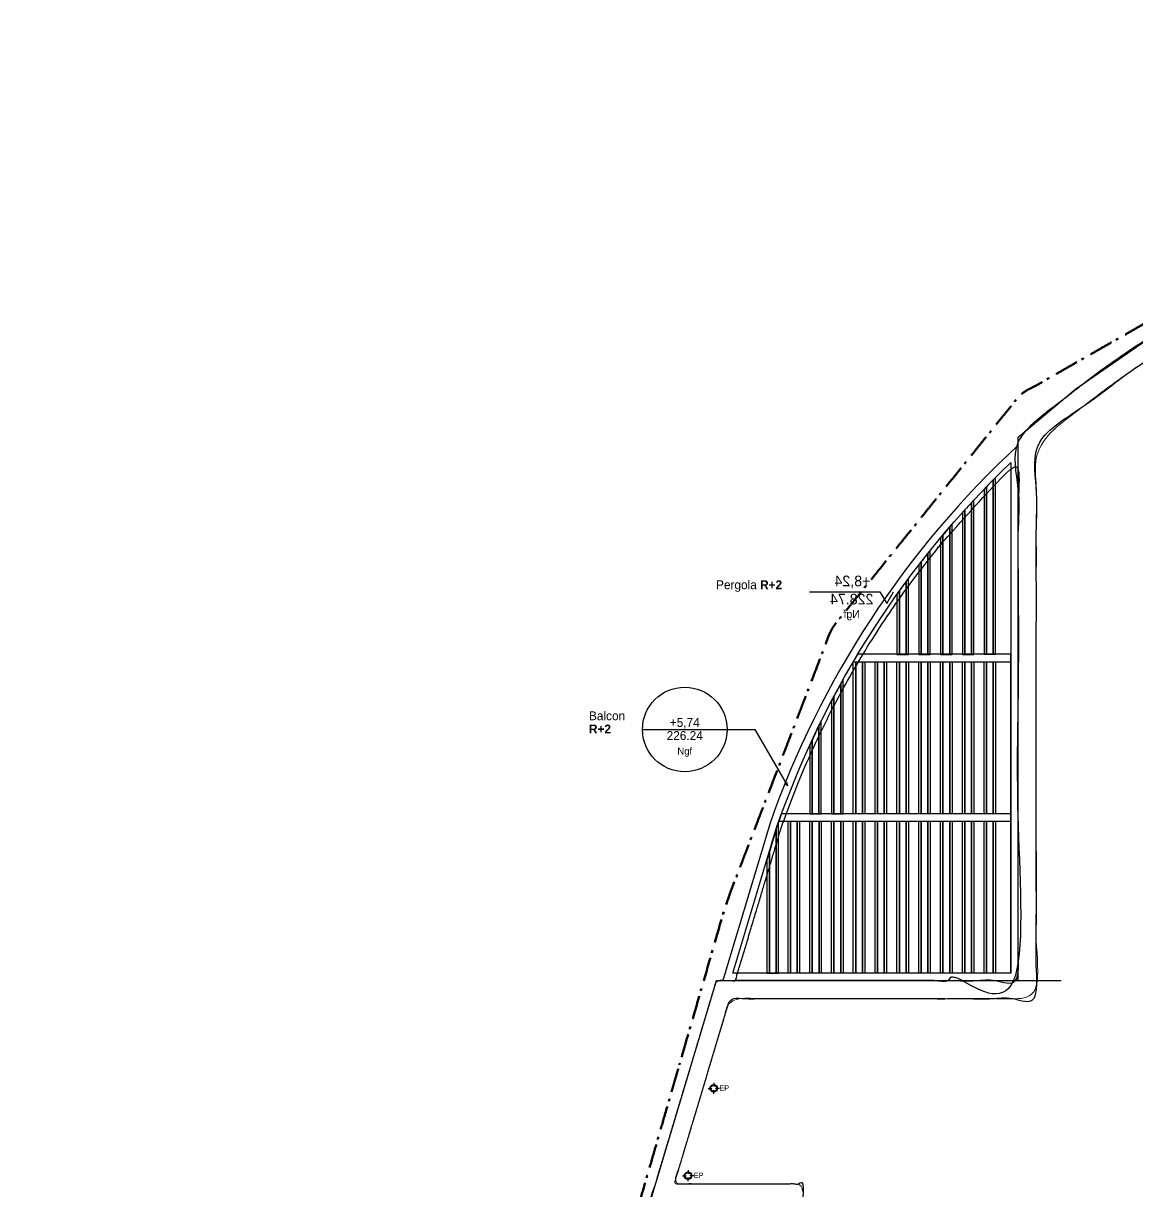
# Model space of a CAD drawing. Header units: centimetres. Extents: x 2501 to 22157, y -5565 to 9509.
# Drawn here: x 2501 to 3982, y 4182 to 5735 of the extents above; entities that cross this region are included whole.
import ezdxf

# ---------------------------------------------------------------- set-up
doc = ezdxf.new("R2010")
doc.units = ezdxf.units.CM
doc.linetypes.add('Style de ligne -18', pattern=[2.08328, 1.25, -0.41656, 0.13886, -0.27786])
for name, color, linetype in [('B Général', 252, 'Continuous'), ('C ANNOTATIONS-niveaux', 252, 'Continuous'), ('C ANNOTATIONS-niveaux_Hatch', 252, 'Continuous'), ('C ANNOTATIONS-prestations', 252, 'Continuous'), ('C ANNOTATIONS-texte', 252, 'Continuous'), ('prlm-GAZ', 20, 'Continuous')]:
    doc.layers.add(name, color=color, linetype=linetype)
doc.layers.add('prlm-ZEROPLOT', color=254, linetype='Continuous', plot=False)
doc.styles.add('Eurostile', font='')
doc.styles.get('Eurostile').set_extended_font_data('Eurostile')

# ---------------------------------------------------------------- blocks, each defined once
blk = doc.blocks.new('Alti BAT A R+2')
at = {"layer": 'C ANNOTATIONS-niveaux', "linetype": 'Continuous'}
blk.add_line((-55.9, -9), (56.6, -9), dxfattribs=at)
blk.add_circle((0.3, -9), 56.2, dxfattribs=at)
at = {"layer": 'C ANNOTATIONS-niveaux', "attachment_point": 2, "rotation": 0, "line_spacing_factor": 0.894578, "style": 'Eurostile'}
for s, insert, char_height in [('+5,74', (0.3, 6.2), 11.76), ('226.24', (0.3, -11.2), 11.76), ('Ngf', (0.3, -33.1), 9.41)]:
    blk.add_mtext(s, dxfattribs=dict(at, insert=insert, char_height=char_height))
blk = doc.blocks.new('Groupe-61-1')
at = {"layer": 'B Général', "linetype": 'Continuous'}
blk.add_line((114121, -121494.9), (114121, -121081.2), dxfattribs=at)
at = {"layer": 'B Général', "flags": 128}
for points in [[(113738.3, -121504.9), (114131, -121504.9), (114131, -120793.2, 0.122787), (113800.7, -121296.9)], [(114121, -120816.4), (114121, -121494.9), (113751.8, -121494.9), (113810.3, -121300, -0.118004), (114121, -120816.4)], [(114097.9, -121071.2), (114097.9, -120839.2, 0.002604), (114088.9, -120848.4), (114088.9, -121071.2)], [(114100.9, -121071.2), (114100.9, -120836.1, 0.000879), (114097.9, -120839.2), (114097.9, -121071.2)], [(114088.9, -121071.2), (114088.9, -120848.4, 0.000946), (114085.6, -120851.7), (114085.6, -121071.2)], [(114068.9, -121071.3), (114068.9, -120869.4, 0.0027), (114059.9, -120879.3), (114059.9, -121071.3)], [(114072, -121071.3), (114072, -120866.1, 0.000911), (114068.9, -120869.4), (114068.9, -121071.3)], [(114059.9, -121071.3), (114059.9, -120879.3, 0.000981), (114056.7, -120882.9), (114056.7, -121071.3)], [(114039.9, -121071.3), (114039.9, -120902, 0.002811), (114030.9, -120912.6), (114030.9, -121071.3)], [(114043, -121071.3), (114043, -120898.5, 0.000947), (114039.9, -120902), (114039.9, -121071.3)], [(114030.9, -121071.3), (114030.9, -120912.6, 0.001023), (114027.7, -120916.4), (114027.7, -121071.3)], [(114011, -121071.3), (114011, -120936.9, 0.00294), (114002, -120948.3), (114002, -121071.3)], [(114014, -121071.3), (114014, -120933.1, 0.00099), (114011, -120936.9), (114011, -121071.3)], [(114002, -121071.3), (114002, -120948.3, 0.001071), (113998.7, -120952.5), (113998.7, -121071.3)], [(113985, -121071.3), (113985, -120970.6, 0.001041), (113981.9, -120974.7), (113981.9, -121071.3)], [(113981.9, -121071.3), (113981.9, -120974.7, 0.003095), (113973, -120987.1), (113973, -121071.3)], [(113973, -121071.3), (113973, -120987.1, 0.001129), (113969.7, -120991.6), (113969.7, -121071.3)], [(114121, -121081.2), (114121, -121071.2), (113917.6, -121071.2, 0.002356), (113911.6, -121081.2)], [(113895.1, -121283.1), (113895.1, -121110.3, 0.003819), (113886.1, -121126.9), (113886.1, -121283.1)], [(113898.1, -121283.1), (113898.1, -121104.8, 0.001275), (113895.1, -121110.3), (113895.1, -121283.1)], [(113882.8, -121133), (113882.8, -121283.1), (113886.1, -121283.1), (113886.1, -121126.9, 0.001404), (113882.8, -121133)], [(113866.1, -121283.1), (113866.1, -121166, 0.004227), (113857.1, -121184.8), (113857.1, -121283.1)], [(113869.2, -121283.1), (113869.2, -121159.8, 0.001404), (113866.1, -121166), (113866.1, -121283.1)], [(113857.1, -121283.1), (113857.1, -121184.8, 0.001562), (113853.9, -121191.8), (113853.9, -121283.1)], [(113809.2, -121494.9), (113812.2, -121494.9), (113812.2, -121294.4, 0.001205), (113810.3, -121300), (113809.2, -121303.6)], [(114121, -121293.1), (114121, -121283.1), (113816.3, -121283.1, 0.002153), (113812.7, -121293.1)]]:
    blk.add_lwpolyline(points, format="xyb", close=True, dxfattribs=at)
for points in [[(113911.8, -121081.3), (113915, -121081.3), (113915, -121283.1), (113911.8, -121283.1)], [(113915, -121081.3), (113924, -121081.3), (113924, -121283.1), (113915, -121283.1)], [(113924, -121081.3), (113927.1, -121081.3), (113927.1, -121283.1), (113924, -121283.1)], [(113940.8, -121081.3), (113944, -121081.3), (113944, -121283.1), (113940.8, -121283.1)], [(113944, -121081.3), (113953, -121081.3), (113953, -121283.1), (113944, -121283.1)], [(113953, -121081.3), (113956.1, -121081.3), (113956.1, -121283.1), (113953, -121283.1)], [(113969.7, -121081.3), (113973, -121081.3), (113973, -121283.1), (113969.7, -121283.1)], [(113973, -121081.3), (113981.9, -121081.3), (113981.9, -121283.1), (113973, -121283.1)], [(113981.9, -121081.3), (113985, -121081.3), (113985, -121283.1), (113981.9, -121283.1)], [(113998.7, -121081.3), (114002, -121081.3), (114002, -121283.1), (113998.7, -121283.1)], [(114002, -121081.3), (114011, -121081.3), (114011, -121283.1), (114002, -121283.1)], [(114011, -121081.3), (114014, -121081.3), (114014, -121283.1), (114011, -121283.1)], [(114027.7, -121081.3), (114030.9, -121081.3), (114030.9, -121283.1), (114027.7, -121283.1)], [(114030.9, -121081.3), (114039.9, -121081.3), (114039.9, -121283.1), (114030.9, -121283.1)], [(114039.9, -121081.3), (114043, -121081.3), (114043, -121283.1), (114039.9, -121283.1)], [(114056.7, -121081.3), (114059.9, -121081.3), (114059.9, -121283.1), (114056.7, -121283.1)], [(114059.9, -121081.3), (114068.9, -121081.3), (114068.9, -121283.1), (114059.9, -121283.1)], [(114068.9, -121081.3), (114072, -121081.3), (114072, -121283.1), (114068.9, -121283.1)], [(114085.6, -121081.2), (114088.9, -121081.2), (114088.9, -121283.1), (114085.6, -121283.1)], [(114088.9, -121081.2), (114097.9, -121081.2), (114097.9, -121283.1), (114088.9, -121283.1)], [(114097.9, -121081.2), (114100.9, -121081.2), (114100.9, -121283.1), (114097.9, -121283.1)], [(113825.1, -121293.1), (113828.3, -121293.1), (113828.3, -121494.9), (113825.1, -121494.9)], [(113828.3, -121293.1), (113837.3, -121293.1), (113837.3, -121494.9), (113828.3, -121494.9)], [(113837.3, -121293.1), (113840.4, -121293.1), (113840.4, -121494.9), (113837.3, -121494.9)], [(113853.9, -121293.1), (113857.2, -121293.1), (113857.2, -121494.9), (113853.9, -121494.9)], [(113857.2, -121293.1), (113866.2, -121293.1), (113866.2, -121494.9), (113857.2, -121494.9)], [(113866.2, -121293.1), (113869.2, -121293.1), (113869.2, -121494.9), (113866.2, -121494.9)], [(113882.8, -121293.1), (113886.1, -121293.1), (113886.1, -121494.9), (113882.8, -121494.9)], [(113886.1, -121293.1), (113895.1, -121293.1), (113895.1, -121494.9), (113886.1, -121494.9)], [(113895.1, -121293.1), (113898.1, -121293.1), (113898.1, -121494.9), (113895.1, -121494.9)], [(113911.8, -121293.1), (113915, -121293.1), (113915, -121494.9), (113911.8, -121494.9)], [(113915, -121293.1), (113924, -121293.1), (113924, -121494.9), (113915, -121494.9)], [(113924, -121293.1), (113927.1, -121293.1), (113927.1, -121494.9), (113924, -121494.9)], [(113940.8, -121293.1), (113944, -121293.1), (113944, -121494.9), (113940.8, -121494.9)], [(113944, -121293.1), (113953, -121293.1), (113953, -121494.9), (113944, -121494.9)], [(113953, -121293.1), (113956.1, -121293.1), (113956.1, -121494.9), (113953, -121494.9)], [(113969.7, -121293.1), (113973, -121293.1), (113973, -121494.9), (113969.7, -121494.9)], [(113973, -121293.1), (113981.9, -121293.1), (113981.9, -121494.9), (113973, -121494.9)], [(113981.9, -121293.1), (113985, -121293.1), (113985, -121494.9), (113981.9, -121494.9)], [(113998.7, -121293.1), (114002, -121293.1), (114002, -121494.9), (113998.7, -121494.9)], [(114002, -121293.1), (114011, -121293.1), (114011, -121494.9), (114002, -121494.9)], [(114011, -121293.1), (114014, -121293.1), (114014, -121494.9), (114011, -121494.9)], [(114027.7, -121293.1), (114030.9, -121293.1), (114030.9, -121494.9), (114027.7, -121494.9)], [(114030.9, -121293.1), (114039.9, -121293.1), (114039.9, -121494.9), (114030.9, -121494.9)], [(114039.9, -121293.1), (114043, -121293.1), (114043, -121494.9), (114039.9, -121494.9)], [(114056.7, -121293.1), (114059.9, -121293.1), (114059.9, -121494.9), (114056.7, -121494.9)], [(114059.9, -121293.1), (114068.9, -121293.1), (114068.9, -121494.9), (114059.9, -121494.9)], [(114068.9, -121293.1), (114072, -121293.1), (114072, -121494.9), (114068.9, -121494.9)], [(114085.6, -121293.1), (114088.9, -121293.1), (114088.9, -121494.9), (114085.6, -121494.9)], [(114088.9, -121293.1), (114097.9, -121293.1), (114097.9, -121494.9), (114088.9, -121494.9)], [(114097.9, -121293.1), (114100.9, -121293.1), (114100.9, -121494.9), (114097.9, -121494.9)], [(113800.2, -121494.9), (113809.2, -121494.9), (113809.2, -121303.6), (113800.2, -121333.6)], [(113800.2, -121333.6), (113796.9, -121344.4), (113796.9, -121494.9), (113800.2, -121494.9)]]:
    blk.add_lwpolyline(points, close=True, dxfattribs=at)
blk = doc.blocks.new('EP')
at = {"layer": 'B Général', "linetype": 'Continuous'}
for p, q in [((-7.5, 0), (-2.5, 0)), ((0, 7.5), (0, 2.5)), ((7.5, 0), (2.5, 0)), ((0, -7.5), (0, -2.5))]:
    blk.add_line(p, q, dxfattribs=at)
at = {"layer": 'B Général', "linetype": 'Continuous', "flags": 128}
for points in [[(-5, 0, -1), (5, 0, -1)], [(-4.3, 0, -1), (4.3, 0, -1)]]:
    blk.add_lwpolyline(points, format="xyb", close=True, dxfattribs=at)
at = {"layer": 'C ANNOTATIONS-prestations', "insert": (7.5, 4), "char_height": 7.06, "attachment_point": 1, "line_spacing_factor": 0.894578, "style": 'Eurostile'}
blk.add_mtext('EP', dxfattribs=at)
blk = doc.blocks.new('Groupe-67-1')
at = {"layer": 'B Général'}
for p in [(113726.2, -121648.1), (113692.1, -121764.2)]:
    blk.add_blockref('EP', p, dxfattribs=at)
blk = doc.blocks.new('Groupe-68-1')
at = {"layer": 'B Général', "linetype": 'Continuous', "flags": 128}
blk.add_lwpolyline([(56.3, 15.6), (-37.5, 15.6), (-46.5, 0), (-55.4, 15.6)], dxfattribs=at)
at = {"layer": 'C ANNOTATIONS-niveaux', "attachment_point": 2, "rotation": 360, "line_spacing_factor": 0.894578, "style": 'Eurostile'}
for s, insert, char_height in [('+8,24', (-1, 37.1), 14.11), ('228.74', (0, 12.9), 14.11), ('Ngf', (0, -8.7), 10.58)]:
    blk.add_mtext(s, dxfattribs=dict(at, insert=insert, char_height=char_height))
blk = doc.blocks.new('Niveau bas pergola (1)')
at = {"layer": 'B Général'}
blk.add_blockref('Groupe-68-1', (0, 0), dxfattribs=at)

msp = doc.modelspace()

# ---------------------------------------------------------------- hatches: boundary and pattern name
at = {"layer": 'C ANNOTATIONS-niveaux_Hatch', "linetype": 'Continuous'}
msp.add_hatch(color=250, dxfattribs=at).paths.add_polyline_path([(3514.876, 4726.601), (3516.216, 4721.602), (3512.556, 4725.262)])

# ---------------------------------------------------------------- linework, layer by layer
at = {"layer": 'B Général', "linetype": 'Continuous'}
msp.add_line((3446.922, 4462.818), (3880, 4462.818), dxfattribs=at)
at = {"layer": 'B Général', "linetype": 'Style de ligne -18', "lineweight": 50, "ltscale": 25.4}
msp.add_open_spline([(4176.46, 5442.268), (4369.672, 5480.305), (4562.883, 5518.342), (4903.036, 5519.771), (5243.188, 5521.2), (5979.862, 5524.644), (6716.536, 5528.089), (7278.196, 5527.681), (7839.856, 5527.273), (8021.336, 5527.044), (8202.816, 5526.815), (8808.176, 5525.356), (9413.535, 5523.896), (10716.351, 5525.293), (12019.166, 5526.69), (12242.597, 5526.219), (12466.029, 5525.748), (12816.588, 5520.962), (13167.148, 5516.176), (13202.673, 5616.323), (13238.199, 5716.47), (13267.888, 5802.201), (13297.577, 5887.932), (13327.266, 5973.663), (13356.956, 6059.395), (13408.406, 6207.964), (13459.856, 6356.533), (13477.006, 6406.056), (13494.156, 6455.579), (13528.564, 6560.212), (13562.972, 6664.845), (13573.344, 6696.386), (13583.716, 6727.928), (13599.145, 6774.844), (13614.573, 6821.761), (13678.898, 7117.445), (13743.224, 7413.129), (13957.444, 7453.65), (14171.664, 7494.171), (14164.331, 7534.454), (14156.998, 7574.738), (14190.699, 7584.189), (14224.399, 7593.639), (14227.546, 7586.876), (14230.693, 7580.113), (14293.316, 7599.076), (14355.939, 7618.039), (14360.336, 7603.518), (14364.733, 7588.998), (14537.195, 7591.453), (14709.721, 7640.319), (14664.801, 7789.364), (14619.881, 7938.41), (15047.101, 8062.384), (15474.322, 8186.358), (15686.72, 8247.996), (15899.118, 8309.635), (15904.181, 8311.166), (15909.244, 8312.698), (15908.246, 8315.995), (15907.249, 8319.292), (17672.664, 8849.185), (19438.079, 9379.077), (19648.946, 9442.842), (19859.814, 9506.606), (20255.35, 9309.74), (20650.886, 9112.874), (20960.83, 8222.926), (21270.775, 7332.978), (21180.205, 7304.155), (21089.635, 7275.333), (21163.082, 7017.584), (21236.529, 6759.834), (21251.591, 6763.9), (21266.653, 6767.967), (21275.663, 6734.59), (21284.674, 6701.213), (21269.902, 6697.225), (21255.13, 6693.238), (21270.029, 6638.047), (21284.928, 6582.856), (21291.188, 6584.546), (21297.447, 6586.236), (21305.995, 6495.046), (21402.881, 6506.774), (21487.346, 6527.117), (21571.811, 6547.461), (21569.541, 6559.077), (21567.271, 6570.694), (21604.983, 6578.638), (21642.694, 6586.582), (21649.991, 6549.244), (21657.287, 6511.906), (21652.493, 6510.896), (21647.699, 6509.886), (21807.598, 5746.172), (21967.496, 4982.457), (21977.291, 4938.62), (21987.086, 4894.782), (22015.78, 4743.898), (22044.474, 4593.013), (22063.498, 4473.154), (22082.523, 4353.295), (22101.178, 4237.725), (22119.832, 4122.156), (22124.345, 4087.384), (22128.858, 4052.612), (22138.67, 3933.295), (22148.483, 3813.978), (22152.899, 3687.239), (22157.316, 3560.501), (22156.076, 3368.858), (22154.837, 3177.215), (22152.199, 3078.787), (22149.562, 2980.358), (22145.456, 2863.605), (22141.35, 2746.851), (22132.85, 2586.185), (22124.349, 2425.518), (22087.732, 1950.646), (22051.116, 1475.773), (21993.933, 847.273), (21936.75, 218.773), (21915.729, 183.154), (21894.709, 147.536), (21213.23, 141.566), (20531.75, 135.597), (20529.704, 160.058), (20527.657, 184.52), (20322.852, 176.691), (20118.047, 168.862), (19882.166, 159.845), (19646.285, 150.828), (19256.888, 145.182), (18867.491, 139.536), (18773.401, -158.054), (18679.311, -455.644), (18604.53, -1398.289), (18529.749, -2340.935), (18635.053, -2777.585), (18740.357, -3214.234), (18588.756, -3295.853), (18437.156, -3377.471), (18384.511, -3407.387), (18331.865, -3437.302), (18280.613, -3484.556), (18229.362, -3531.809), (18125.267, -3688.349), (18021.173, -3844.888), (17973.144, -3961.195), (17925.114, -4077.502), (17903.66, -4188.267), (17882.205, -4299.032), (17853.831, -4428.724), (17825.458, -4558.416), (17795.321, -4816.052), (17765.184, -5073.687), (17828.426, -5320.212), (17891.667, -5566.736), (16164.839, -5333.52), (14438.011, -5100.304), (14043.046, -5030.624), (13648.082, -4960.944), (13506.144, -4936.079), (13364.206, -4911.213), (13220.848, -4883.357), (13077.49, -4855.501), (12791.937, -4799.706), (12506.383, -4743.912), (12128.349, -4679.679), (11750.314, -4615.447), (11530.967, -4571.296), (11311.619, -4527.146), (10549.503, -4375.437), (9787.387, -4223.728), (9847.498, -3981.593), (9907.609, -3739.459), (9806.225, -3461.39), (9704.841, -3183.322), (9715.187, -3083.784), (9725.532, -2984.247), (9824.047, -2441.958), (9922.562, -1899.67), (9651.72, -1701.167), (9380.878, -1502.664), (9447.608, -1104.825), (9514.339, -706.985), (9834.998, -611.033), (10155.657, -515.081), (10247.114, 11.583), (10338.572, 538.246), (10143.199, 564.034), (9947.826, 589.823), (9948.48, 594.78), (9949.134, 599.737), (9614.75, 638.685), (9280.365, 677.634), (8737.859, 744.574), (8195.353, 811.514), (7103.907, 948.262), (6012.462, 1085.009), (5516.207, 1145.917), (5019.951, 1206.825), (4567.057, 1262.265), (4114.163, 1317.705), (4102.18, 1307.409), (4090.197, 1297.113), (3869.944, 1322.11), (3649.69, 1347.106), (3455.22, 1370.405), (3260.751, 1393.703), (3258.524, 1373.559), (3256.298, 1353.416), (2884.962, 1399.248), (2513.626, 1445.079), (2816.189, 2481.825), (3118.751, 3518.57), (3122.583, 3517.421), (3126.415, 3516.272), (3182.803, 3704.332), (3239.191, 3892.391), (3244.935, 3911.549), (3250.679, 3930.706), (3342.693, 4248.166), (3434.706, 4565.625), (3504.837, 4748.285), (3574.967, 4930.944), (3700.503, 5086.554), (3826.038, 5242.164), (4001.249, 5342.216), (4176.46, 5442.268)], degree=2, knots=[0, 0, 0, 1, 1, 2, 2, 3, 3, 4, 4, 5, 5, 6, 6, 7, 7, 8, 8, 9, 9, 10, 10, 11, 11, 12, 12, 13, 13, 14, 14, 15, 15, 16, 16, 17, 17, 18, 18, 19, 19, 20, 20, 21, 21, 22, 22, 23, 23, 24, 24, 25, 25, 26, 26, 27, 27, 28, 28, 29, 29, 30, 30, 31, 31, 32, 32, 33, 33, 34, 34, 35, 35, 36, 36, 37, 37, 38, 38, 39, 39, 40, 40, 41, 41, 42, 42, 43, 43, 44, 44, 45, 45, 46, 46, 47, 47, 48, 48, 49, 49, 50, 50, 51, 51, 52, 52, 53, 53, 54, 54, 55, 55, 56, 56, 57, 57, 58, 58, 59, 59, 60, 60, 61, 61, 62, 62, 63, 63, 64, 64, 65, 65, 66, 66, 67, 67, 68, 68, 69, 69, 70, 70, 71, 71, 72, 72, 73, 73, 74, 74, 75, 75, 76, 76, 77, 77, 78, 78, 79, 79, 80, 80, 81, 81, 82, 82, 83, 83, 84, 84, 85, 85, 86, 86, 87, 87, 88, 88, 89, 89, 90, 90, 91, 91, 92, 92, 93, 93, 94, 94, 95, 95, 96, 96, 97, 97, 98, 98, 99, 99, 100, 100, 101, 101, 102, 102, 103, 103, 104, 104, 105, 105, 106, 106, 107, 107, 108, 108, 109, 109, 110, 110, 111, 111, 112, 112, 113, 113, 114, 114, 115, 115, 115], dxfattribs=at)
at = {"layer": 'B Général', "linetype": 'Continuous', "lineweight": 25}
for points in [[(4624.225, 5512.376), (4165.444, 5491.376), (3822.951, 5185.404), (3822.951, 4824.111), (3822.951, 4462.818), (3622.407, 4462.818), (3421.864, 4462.818), (3377.673, 4315.604), (3333.483, 4168.389), (3423.201, 4168.396), (3512.92, 4168.403), (3512.92, 3859.396), (3512.92, 3550.389), (3330.446, 3550.389), (3147.972, 3550.389), (3000.586, 3059.396), (2853.201, 2568.403), (3258.06, 2568.403), (3662.92, 2568.403), (3662.92, 2698.314), (3662.92, 2828.226), (3997.181, 2828.226), (4331.442, 2828.226), (4331.442, 2698.314), (4331.442, 2568.403), (4631.704, 2568.403), (4931.965, 2568.403), (4931.965, 3042.896), (4931.965, 3517.389), (5573.926, 3517.389), (6215.888, 3517.389), (6215.888, 4217.389), (6215.888, 4917.389), (5712.465, 4917.389), (5209.041, 4917.389), (5209.041, 5214.882), (5209.041, 5512.376), (4916.633, 5512.376), (4624.225, 5512.376)], [(4624.777, 5488.376), (4180.207, 5467.856), (3846.951, 5174.609), (3846.951, 4806.713), (3846.951, 4438.818), (3643.334, 4438.818), (3439.718, 4438.818), (3402.732, 4315.605), (3365.746, 4192.392), (3451.333, 4192.398), (3536.92, 4192.405), (3536.92, 3859.397), (3536.92, 3526.389), (3351.373, 3526.389), (3165.826, 3526.389), (3025.644, 3059.396), (2885.463, 2592.403), (3262.192, 2592.403), (3638.92, 2592.403), (3638.92, 2722.314), (3638.92, 2852.226), (3997.181, 2852.226), (4355.442, 2852.226), (4355.442, 2722.314), (4355.442, 2592.403), (4631.704, 2592.403), (4907.965, 2592.403), (4907.965, 3066.896), (4907.965, 3541.389), (5549.926, 3541.389), (6191.888, 3541.389), (6191.888, 4217.389), (6191.888, 4893.389), (5688.465, 4893.389), (5185.041, 4893.389), (5185.041, 5190.882), (5185.041, 5488.376), (4904.909, 5488.376), (4624.777, 5488.376)]]:
    msp.add_open_spline(points, degree=2, knots=[0, 0, 0, 1, 1, 2, 2, 3, 3, 4, 4, 5, 5, 6, 6, 7, 7, 8, 8, 9, 9, 10, 10, 11, 11, 12, 12, 13, 13, 14, 14, 15, 15, 16, 16, 17, 17, 18, 18, 19, 19, 19], dxfattribs=at)
at = {"layer": 'B Général', "linetype": 'Continuous', "lineweight": 18}
msp.add_open_spline([(6191.888, 3541.389), (6191.888, 4217.389), (6191.888, 4893.389), (5688.465, 4893.389), (5185.041, 4893.389), (5185.041, 5190.882), (5185.041, 5488.376), (4904.909, 5488.376), (4624.777, 5488.376), (4180.209, 5467.856), (3846.951, 5174.609), (3846.951, 4806.713), (3846.951, 4438.818), (3643.334, 4438.818), (3439.718, 4438.818), (3402.732, 4315.605), (3365.746, 4192.391), (3451.333, 4192.398), (3536.92, 4192.405), (3536.92, 3859.397), (3536.92, 3526.389), (3351.373, 3526.389), (3165.826, 3526.389), (3025.644, 3059.396), (2885.463, 2592.403), (3262.192, 2592.403), (3638.92, 2592.403), (3638.92, 2722.314), (3638.92, 2852.226), (3997.181, 2852.226), (4355.442, 2852.226), (4355.442, 2722.314), (4355.442, 2592.403), (4631.704, 2592.403), (4907.965, 2592.403), (4907.965, 3066.896), (4907.965, 3541.389), (5549.926, 3541.389), (6191.888, 3541.389)], degree=2, knots=[0, 0, 0, 1, 1, 2, 2, 3, 3, 4, 4, 5, 5, 6, 6, 7, 7, 8, 8, 9, 9, 10, 10, 11, 11, 12, 12, 13, 13, 14, 14, 15, 15, 16, 16, 17, 17, 18, 18, 19, 19, 19], dxfattribs=at)
at = {"layer": 'B Général', "linetype": 'Continuous'}
msp.add_rational_spline([(3446.922, 4462.818), (3634.901, 4462.818), (3822.881, 4462.818), (3822.593, 5141.697), (3822.951, 5152.623), (3606.319, 4947.497), (3507.874, 4665.869), (3477.398, 4564.343), (3446.922, 4462.818)], [1, 1, 1, 1, 1, 0.971765738931, 1, 1, 1], degree=2, knots=[0, 0, 0, 1, 1, 2, 2, 3, 3, 4, 4, 4], dxfattribs=at)
at = {"layer": 'C ANNOTATIONS-niveaux', "linetype": 'Continuous', "flags": 128}
msp.add_lwpolyline([(3398.915, 4796.602), (3472.915, 4796.602), (3516.216, 4721.602)], dxfattribs=at)
msp.add_lwpolyline([(3514.876, 4726.601), (3516.216, 4721.602), (3512.556, 4725.262)], close=True, dxfattribs=at)
at = {"layer": 'prlm-GAZ'}
msp.add_spline([(5176.535, 4595.057), (5162.18, 4595.057), (5156.973, 4595.057), (5151.231, 4595.057), (5133.638, 4592.97), (5113.58, 4585.424), (5098.003, 4574.255), (5080.625, 4556.876), (5068.2, 4532.195), (5061.211, 4493.737), (5061.211, 4474.697), (5061.211, 4427.015), (5061.211, 4410.118), (5059.05, 4370.746), (5041.606, 4326.226), (5023.813, 4304.796), (4992.421, 4287.991), (4971.743, 4280.398), (4942.009, 4272.67), (4910.516, 4267.001), (4859.018, 4261.002), (4810.811, 4256.273), (4777.034, 4254.802), (4649.453, 4254.802), (4481.874, 4254.802), (4435.205, 4254.802), (4405.927, 4254.802), (4393.82, 4254.802), (4342.888, 4247.145), (4303.135, 4230.218), (4276.093, 4207.175), (4251.494, 4167.428), (4241.431, 4136.142), (4235.076, 4099.146), (4233.84, 4075.107), (4240.4, 4001.426), (4246.617, 3967.341), (4249.54, 3916.567), (4249.54, 3843.674), (4249.54, 3650.198), (4249.54, 3571.28), (4247.825, 3411.085), (4247.825, 3365.934), (4247.825, 3318.898), (4247.825, 3294.189), (4245.777, 3267.497), (4213.69, 3203.066), (4174.676, 3171.175), (4118.794, 3156.44), (4069.468, 3154.576), (4019.449, 3154.576), (3906.023, 3154.576), (3815.52, 3154.576), (3789.375, 3154.576), (3781.554, 3154.576), (3739.766, 3160.979), (3707.918, 3178.025), (3682.89, 3227.376), (3683.911, 3259.802), (3701.823, 3289.792), (3730.105, 3305.419), (3770.723, 3309.808), (3793.656, 3310.677)], degree=3, dxfattribs=at)
at = {"layer": 'prlm-ZEROPLOT', "ltscale": 25}
msp.add_lwpolyline([(4331.442, 2828.226), (3662.92, 2828.226), (3662.92, 2568.403), (2853.201, 2568.403), (3148.106, 3550.389), (3512.92, 3550.389), (3512.92, 4168.613), (3333.483, 4168.389), (3421.864, 4462.818), (3822.881, 4462.784), (3822.942, 5185.388), (3899.628, 5249.209), (4011.142, 5326.632)], dxfattribs=at)

# ---------------------------------------------------------------- block references
at = {"layer": 'B Général'}
for name in ['Groupe-61-1', 'Groupe-67-1']:
    msp.add_blockref(name, (-110308.095, 125967.714), dxfattribs=at)
at = {"layer": 'C ANNOTATIONS-niveaux', "xscale": -1}
msp.add_blockref('Niveau bas pergola (1)', (3601.547, 4964.032), dxfattribs=at)
at = {"layer": 'C ANNOTATIONS-niveaux'}
msp.add_blockref('Alti BAT A R+2', (3379.339, 4805.65), dxfattribs=at)

# ---------------------------------------------------------------- texts
at = {"layer": 'C ANNOTATIONS-texte', "insert": (3421.233, 4994.87), "char_height": 11.75926, "width": 101.26651, "attachment_point": 1, "line_spacing_factor": 0.894578, "style": 'Eurostile'}
msp.add_mtext('Pergola {\\fEurostile|b1|i0|c0|p0;R+2 }', dxfattribs=at)
at = {"layer": 'C ANNOTATIONS-texte', "insert": (3252.331, 4820.655), "char_height": 11.75926, "attachment_point": 1, "line_spacing_factor": 0.894578, "style": 'Eurostile'}
msp.add_mtext('Balcon\\P{\\fEurostile|b1|i0|c0|p0;R+2}', dxfattribs=at)

doc.saveas('drawing.dxf')
